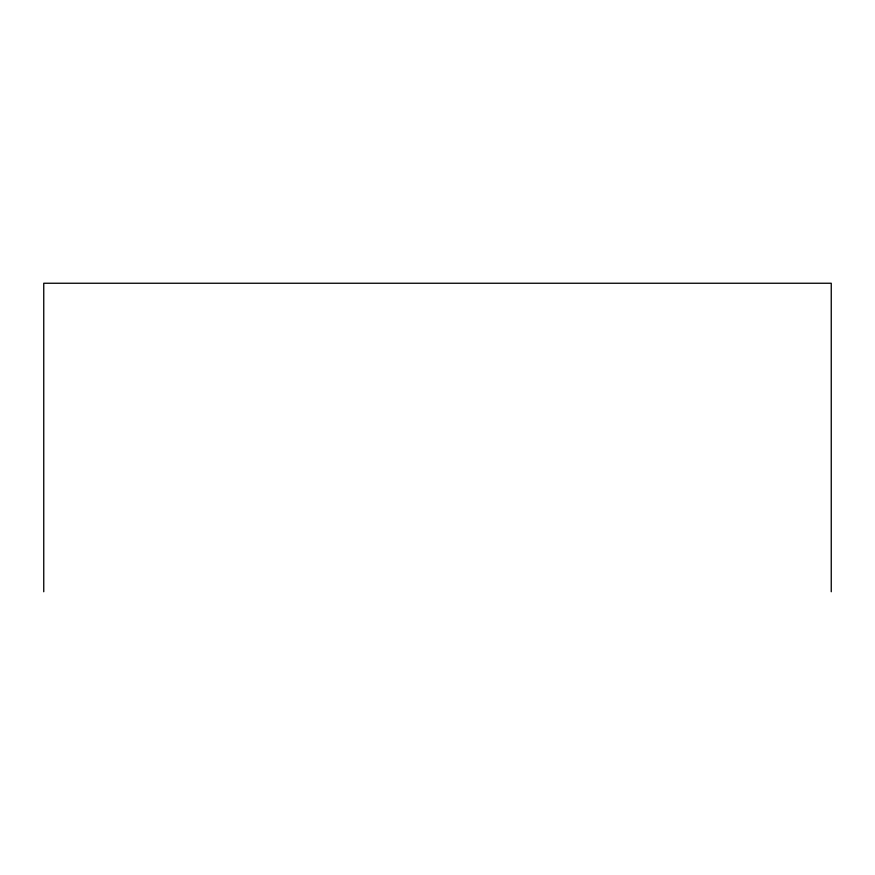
<?xml version="1.0" encoding="UTF-8"?>
<svg xmlns="http://www.w3.org/2000/svg" width="875" height="875" viewBox="0 0 875 875"><rect width="100%" height="100%" fill="white"/><g stroke="black" fill="none" stroke-linecap="round" stroke-linejoin="round"><path stroke-width="1.31" d="M831.25 591.752L831.25 283.248L43.75 283.248L43.75 591.752"/></g></svg>
